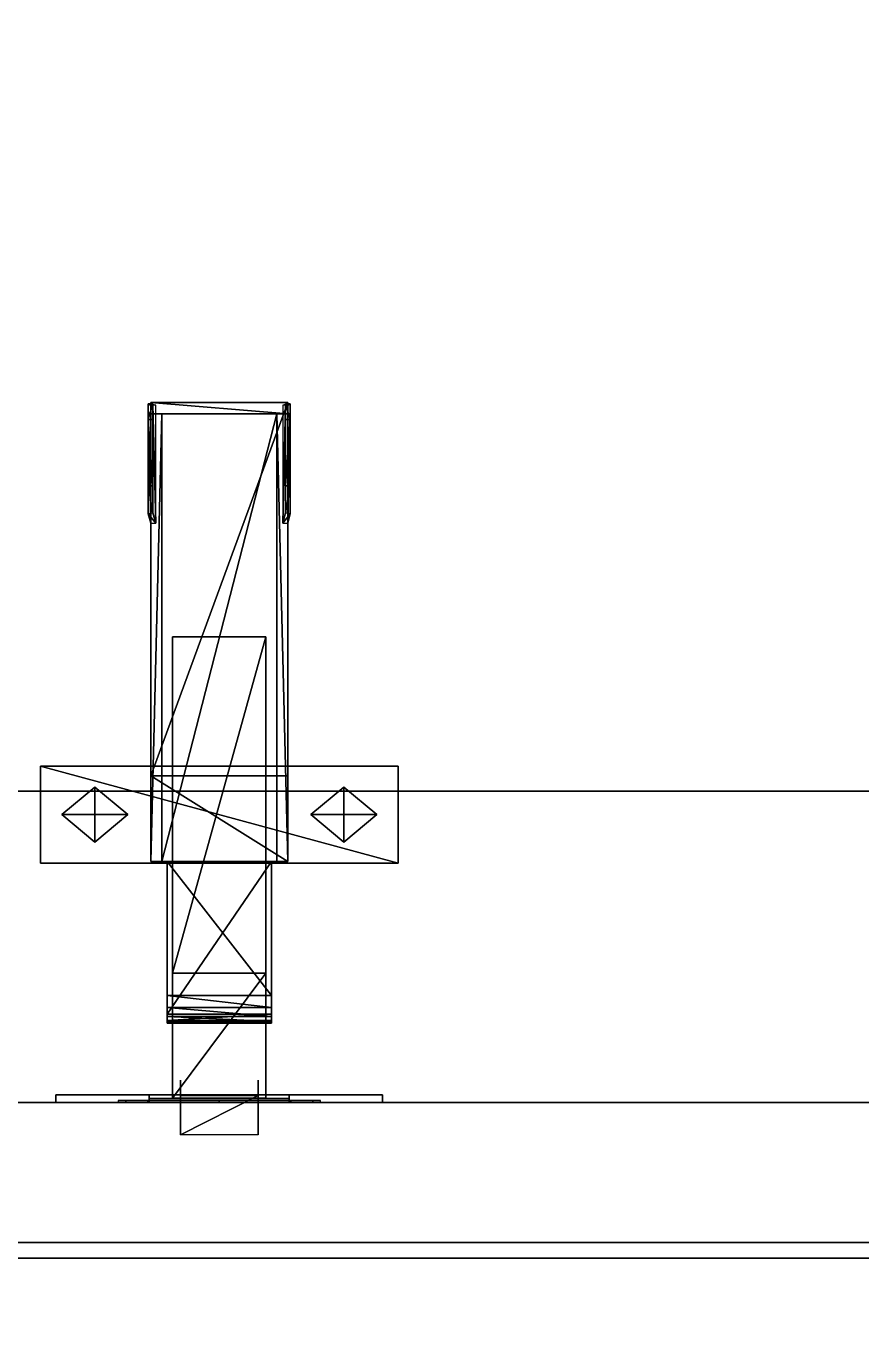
# Model space of a CAD drawing. Extents: x 0 to 3903, y -1756 to 0.
# Drawn here: x 1002.1 to 1109.5, y -546.6 to -379.7 of the extents above; entities that cross this region are included whole.
import ezdxf

# ---------------------------------------------------------------- set-up
doc = ezdxf.new("R2010")
doc.units = 0
for name, color, linetype in [('LAYER0', 7, 'CONTINUOUS'), ('LAYER1', 7, 'CONTINUOUS'), ('LAYER148', 35, 'CONTINUOUS'), ('LAYER151', 8, 'CONTINUOUS'), ('LAYER153', 8, 'CONTINUOUS'), ('LAYER173', 7, 'CONTINUOUS'), ('LAYER174', 7, 'CONTINUOUS'), ('LAYER180', 253, 'CONTINUOUS'), ('LAYER181', 253, 'CONTINUOUS'), ('LAYER182', 28, 'CONTINUOUS'), ('LAYER183', 47, 'CONTINUOUS'), ('LAYER335', 7, 'CONTINUOUS'), ('LAYER336', 7, 'CONTINUOUS'), ('LAYER352', 8, 'CONTINUOUS'), ('LAYER371', 7, 'CONTINUOUS'), ('LAYER386', 7, 'CONTINUOUS'), ('LAYER411', 7, 'CONTINUOUS')]:
    doc.layers.add(name, color=color, linetype=linetype)

msp = doc.modelspace()

# ---------------------------------------------------------------- linework, layer by layer
at = {"layer": 'LAYER0', "invisible_edges": 1}
for points in [[(3902.994, -18.002), (0.0042, -1756.002), (0.0042, -18.002), (3902.994, -18.002)], [(0.0042, -1756.002), (3902.994, -18.002), (3902.994, -1756.002), (0.0042, -1756.002)], [(3902.994, -1756.002, 5), (0.0042, -18.002, 5), (0.0042, -1756.002, 5), (3902.994, -1756.002, 5)], [(0.0042, -18.002, 5), (3902.994, -1756.002, 5), (3902.994, -18.002, 5), (0.0042, -18.002, 5)]]:
    msp.add_3dface(points, dxfattribs=at)
at = {"layer": 'LAYER148'}
for points, invisible_edges in [([(870.0003, -232.001, 885), (2405, -168.001, 885), (2405, -738.001, 885), (870.0003, -232.001, 885)], 5), ([(2405, -168.001, 930), (870.0003, -232.001, 930), (2405, -738.001, 930), (2405, -168.001, 930)], 3), ([(870.0003, -232.001, 885), (2405, -738.001, 885), (870.0003, -692.001, 885), (870.0003, -232.001, 885)], 3), ([(2405, -738.001, 930), (870.0003, -232.001, 930), (870.0003, -692.001, 930), (2405, -738.001, 930)], 5)]:
    msp.add_3dface(points, dxfattribs=dict(at, invisible_edges=invisible_edges))
at = {"layer": 'LAYER151', "invisible_edges": 1}
for points in [[(3535, -168, 1605), (907.0002, -538, 1605), (907.0002, -168, 1605), (3535, -168, 1605)], [(907.0002, -538, 1605), (3535, -168, 1605), (3535, -538, 1605), (907.0002, -538, 1605)], [(3535, -538, 1623), (907.0002, -168, 1623), (907.0002, -538, 1623), (3535, -538, 1623)], [(907.0002, -168, 1623), (3535, -538, 1623), (3535, -168, 1623), (907.0002, -168, 1623)], [(3535, -538, 1623), (907.0002, -538, 1605), (3535, -538, 1605), (3535, -538, 1623)], [(907.0002, -538, 1605), (3535, -538, 1623), (907.0002, -538, 1623), (907.0002, -538, 1605)]]:
    msp.add_3dface(points, dxfattribs=at)
at = {"layer": 'LAYER153', "invisible_edges": 1}
for points in [[(3517, -478, 2487), (925.0002, -538, 2487), (925.0002, -478, 2487), (3517, -478, 2487)], [(925.0002, -538, 2487), (3517, -478, 2487), (3517, -538, 2487), (925.0002, -538, 2487)], [(925.0002, -478, 2505), (3517, -478, 2487), (925.0002, -478, 2487), (925.0002, -478, 2505)], [(3517, -478, 2487), (925.0002, -478, 2505), (3517, -478, 2505), (3517, -478, 2487)], [(3517, -538, 2505), (925.0002, -478, 2505), (925.0002, -538, 2505), (3517, -538, 2505)], [(925.0002, -478, 2505), (3517, -538, 2505), (3517, -478, 2505), (925.0002, -478, 2505)], [(3517, -538, 2505), (925.0002, -538, 2487), (3517, -538, 2487), (3517, -538, 2505)], [(925.0002, -538, 2487), (3517, -538, 2505), (925.0002, -538, 2505), (925.0002, -538, 2487)]]:
    msp.add_3dface(points, dxfattribs=at)
at = {"layer": 'LAYER173', "invisible_edges": 1}
for points in [[(1647, -168, 1624), (943.0002, -518, 1624), (943.0002, -168, 1624), (1647, -168, 1624)], [(943.0002, -518, 1624), (1647, -168, 1624), (1647, -518, 1624), (943.0002, -518, 1624)], [(1647, -518, 1642), (943.0002, -168, 1642), (943.0002, -518, 1642), (1647, -518, 1642)], [(943.0002, -168, 1642), (1647, -518, 1642), (1647, -168, 1642), (943.0002, -168, 1642)], [(1647, -518, 1642), (943.0002, -518, 1624), (1647, -518, 1624), (1647, -518, 1642)], [(943.0002, -518, 1624), (1647, -518, 1642), (943.0002, -518, 1642), (943.0002, -518, 1624)]]:
    msp.add_3dface(points, dxfattribs=at)
at = {"layer": 'LAYER174', "invisible_edges": 1}
for points in [[(943.0002, -168, 1972), (1647, -518, 1972), (1647, -168, 1972), (943.0002, -168, 1972)], [(1647, -518, 1972), (943.0002, -168, 1972), (943.0002, -518, 1972), (1647, -518, 1972)], [(943.0002, -518, 1954), (1647, -168, 1954), (1647, -518, 1954), (943.0002, -518, 1954)], [(1647, -168, 1954), (943.0002, -518, 1954), (943.0002, -168, 1954), (1647, -168, 1954)], [(943.0002, -518, 1954), (1647, -518, 1972), (943.0002, -518, 1972), (943.0002, -518, 1954)], [(1647, -518, 1972), (943.0002, -518, 1954), (1647, -518, 1954), (1647, -518, 1972)]]:
    msp.add_3dface(points, dxfattribs=at)
at = {"layer": 'LAYER180'}
for points in [[(1017.875, -428.2314, 1951.05), (1017.875, -428.2976, 1950.032), (1017.875, -430.2314, 1953.05), (1017.875, -428.2314, 1951.05)], [(1018.475, -428.2314, 1951.05), (1018.475, -428.2913, 1950.124), (1017.875, -428.2314, 1951.05), (1018.475, -428.2314, 1951.05)], [(1017.875, -428.2314, 1951.05), (1018.475, -428.2913, 1950.124), (1017.875, -428.2976, 1950.032), (1017.875, -428.2314, 1951.05)], [(1018.475, -430.2314, 1953.05), (1018.475, -428.2314, 1951.05), (1017.875, -430.2314, 1953.05), (1018.475, -430.2314, 1953.05)], [(1017.875, -430.2314, 1953.05), (1018.475, -428.2314, 1951.05), (1017.875, -428.2314, 1951.05), (1017.875, -430.2314, 1953.05)], [(1018.829, -428.3699, 1949), (1017.875, -428.2976, 1950.032), (1018.475, -428.2913, 1950.124), (1018.829, -428.3699, 1949)], [(1018.2, -428.3699, 1949), (1018.2, -443.5649, 1949), (1017.875, -428.2976, 1950.032), (1018.2, -428.3699, 1949)], [(1017.875, -428.2976, 1950.032), (1018.2, -443.5649, 1949), (1017.875, -442.3354, 1950.032), (1017.875, -428.2976, 1950.032)], [(1017.875, -442.3354, 1950.032), (1017.875, -430.2314, 1953.05), (1017.875, -428.2976, 1950.032), (1017.875, -442.3354, 1950.032)], [(1018.829, -428.3699, 1949), (1018.2, -428.3699, 1949), (1017.875, -428.2976, 1950.032), (1018.829, -428.3699, 1949)], [(1018.2, -428.0422, 1949), (1018.2, -429.5056, 1928.074), (1018.2, -487.011, 1928.074), (1018.2, -428.0422, 1949)], [(1018.2, -428.0422, 1949), (1018.2, -487.011, 1928.074), (1018.2, -476.0403, 1949), (1018.2, -428.0422, 1949)], [(1035.8, -428.0422, 1949), (1018.2, -428.0422, 1949), (1018.2, -476.0403, 1949), (1035.8, -428.0422, 1949)], [(1035.8, -428.0422, 1949), (1018.2, -476.0403, 1949), (1035.8, -476.0403, 1949), (1035.8, -428.0422, 1949)], [(1035.8, -428.0422, 1949), (1035.8, -429.5056, 1928.074), (1018.2, -428.0422, 1949), (1035.8, -428.0422, 1949)], [(1018.2, -428.0422, 1949), (1035.8, -429.5056, 1928.074), (1018.2, -429.5056, 1928.074), (1018.2, -428.0422, 1949)], [(1018.475, -428.2314, 1951.05), (1018.475, -430.2314, 1953.05), (1018.475, -428.2913, 1950.124), (1018.475, -428.2314, 1951.05)], [(1018.475, -442.2256, 1950.124), (1018.829, -443.5649, 1949), (1018.475, -428.2913, 1950.124), (1018.475, -442.2256, 1950.124)], [(1018.475, -428.2913, 1950.124), (1018.829, -443.5649, 1949), (1018.829, -428.3699, 1949), (1018.475, -428.2913, 1950.124)], [(1018.475, -430.2314, 1953.05), (1018.475, -442.2256, 1950.124), (1018.475, -428.2913, 1950.124), (1018.475, -430.2314, 1953.05)], [(1036.125, -428.2976, 1950.032), (1035.171, -428.3699, 1949), (1035.525, -428.2913, 1950.124), (1036.125, -428.2976, 1950.032)], [(1035.171, -443.5649, 1949), (1035.525, -442.2256, 1950.124), (1035.525, -428.2913, 1950.124), (1035.171, -443.5649, 1949)], [(1035.171, -443.5649, 1949), (1035.525, -428.2913, 1950.124), (1035.171, -428.3699, 1949), (1035.171, -443.5649, 1949)], [(1035.8, -428.3699, 1949), (1035.171, -428.3699, 1949), (1036.125, -428.2976, 1950.032), (1035.8, -428.3699, 1949)], [(1035.525, -430.2314, 1953.05), (1035.525, -428.2314, 1951.05), (1035.525, -428.2913, 1950.124), (1035.525, -430.2314, 1953.05)], [(1035.525, -428.2913, 1950.124), (1035.525, -428.2314, 1951.05), (1036.125, -428.2314, 1951.05), (1035.525, -428.2913, 1950.124)], [(1035.525, -428.2913, 1950.124), (1036.125, -428.2314, 1951.05), (1036.125, -428.2976, 1950.032), (1035.525, -428.2913, 1950.124)], [(1035.525, -428.2314, 1951.05), (1035.525, -430.2314, 1953.05), (1036.125, -430.2314, 1953.05), (1035.525, -428.2314, 1951.05)], [(1035.525, -428.2314, 1951.05), (1036.125, -430.2314, 1953.05), (1036.125, -428.2314, 1951.05), (1035.525, -428.2314, 1951.05)], [(1035.525, -442.2256, 1950.124), (1035.525, -430.2314, 1953.05), (1035.525, -428.2913, 1950.124), (1035.525, -442.2256, 1950.124)], [(1035.8, -429.5056, 1928.074), (1035.8, -428.0422, 1949), (1035.8, -476.0403, 1949), (1035.8, -429.5056, 1928.074)], [(1035.8, -443.5649, 1949), (1035.8, -428.3699, 1949), (1036.125, -428.2976, 1950.032), (1035.8, -443.5649, 1949)], [(1035.8, -443.5649, 1949), (1036.125, -428.2976, 1950.032), (1036.125, -442.3354, 1950.032), (1035.8, -443.5649, 1949)], [(1036.125, -428.2976, 1950.032), (1036.125, -428.2314, 1951.05), (1036.125, -430.2314, 1953.05), (1036.125, -428.2976, 1950.032)], [(1036.125, -430.2314, 1953.05), (1036.125, -442.3354, 1950.032), (1036.125, -428.2976, 1950.032), (1036.125, -430.2314, 1953.05)], [(1017.875, -442.3354, 1950.032), (1017.875, -438.7385, 1953.05), (1017.875, -430.2314, 1953.05), (1017.875, -442.3354, 1950.032)], [(1018.475, -438.7385, 1953.05), (1018.475, -430.2314, 1953.05), (1017.875, -430.2314, 1953.05), (1018.475, -438.7385, 1953.05)], [(1018.475, -438.7385, 1953.05), (1017.875, -430.2314, 1953.05), (1017.875, -438.7385, 1953.05), (1018.475, -438.7385, 1953.05)], [(1018.2, -429.5056, 1928.074), (1019.6, -429.5056, 1928.074), (1018.2, -487.011, 1928.074), (1018.2, -429.5056, 1928.074)], [(1018.2, -487.011, 1928.074), (1019.6, -429.5056, 1928.074), (1019.6, -487.011, 1928.074), (1018.2, -487.011, 1928.074)], [(1018.475, -438.7385, 1953.05), (1018.475, -442.2256, 1950.124), (1018.475, -430.2314, 1953.05), (1018.475, -438.7385, 1953.05)], [(1019.6, -487.011, 1924.1), (1019.6, -487.011, 1928.074), (1019.6, -429.5056, 1928.074), (1019.6, -487.011, 1924.1)], [(1019.6, -487.011, 1924.1), (1019.6, -429.5056, 1928.074), (1034.4, -429.5056, 1928.074), (1019.6, -487.011, 1924.1)], [(1019.6, -487.011, 1924.1), (1034.4, -429.5056, 1928.074), (1034.4, -487.011, 1924.1), (1019.6, -487.011, 1924.1)], [(1034.4, -487.011, 1928.074), (1034.4, -487.011, 1924.1), (1034.4, -429.5056, 1928.074), (1034.4, -487.011, 1928.074)], [(1035.8, -487.011, 1928.074), (1034.4, -487.011, 1928.074), (1034.4, -429.5056, 1928.074), (1035.8, -487.011, 1928.074)], [(1035.8, -487.011, 1928.074), (1034.4, -429.5056, 1928.074), (1035.8, -429.5056, 1928.074), (1035.8, -487.011, 1928.074)], [(1035.525, -430.2314, 1953.05), (1035.525, -438.7385, 1953.05), (1036.125, -430.2314, 1953.05), (1035.525, -430.2314, 1953.05)], [(1036.125, -430.2314, 1953.05), (1035.525, -438.7385, 1953.05), (1036.125, -438.7385, 1953.05), (1036.125, -430.2314, 1953.05)], [(1035.525, -442.2256, 1950.124), (1035.525, -438.7385, 1953.05), (1035.525, -430.2314, 1953.05), (1035.525, -442.2256, 1950.124)], [(1035.8, -429.5056, 1928.074), (1035.8, -476.0403, 1949), (1035.8, -487.011, 1928.074), (1035.8, -429.5056, 1928.074)], [(1036.125, -438.7385, 1953.05), (1036.125, -442.3354, 1950.032), (1036.125, -430.2314, 1953.05), (1036.125, -438.7385, 1953.05)], [(1018.475, -442.2256, 1950.124), (1018.475, -438.7385, 1953.05), (1017.875, -438.7385, 1953.05), (1018.475, -442.2256, 1950.124)], [(1018.475, -442.2256, 1950.124), (1017.875, -438.7385, 1953.05), (1017.875, -442.3354, 1950.032), (1018.475, -442.2256, 1950.124)], [(1035.525, -438.7385, 1953.05), (1035.525, -442.2256, 1950.124), (1036.125, -438.7385, 1953.05), (1035.525, -438.7385, 1953.05)], [(1036.125, -438.7385, 1953.05), (1035.525, -442.2256, 1950.124), (1036.125, -442.3354, 1950.032), (1036.125, -438.7385, 1953.05)], [(1018.829, -443.5649, 1949), (1018.475, -442.2256, 1950.124), (1017.875, -442.3354, 1950.032), (1018.829, -443.5649, 1949)], [(1018.829, -443.5649, 1949), (1017.875, -442.3354, 1950.032), (1018.2, -443.5649, 1949), (1018.829, -443.5649, 1949)], [(1035.525, -442.2256, 1950.124), (1035.171, -443.5649, 1949), (1036.125, -442.3354, 1950.032), (1035.525, -442.2256, 1950.124)], [(1036.125, -442.3354, 1950.032), (1035.171, -443.5649, 1949), (1035.8, -443.5649, 1949), (1036.125, -442.3354, 1950.032)], [(1018.2, -487.011, 1928.074), (1018.2, -487.011, 1939.858), (1018.2, -476.0403, 1949), (1018.2, -487.011, 1928.074)], [(1035.8, -487.011, 1939.858), (1035.8, -476.0403, 1949), (1018.2, -476.0403, 1949), (1035.8, -487.011, 1939.858)], [(1035.8, -487.011, 1939.858), (1018.2, -476.0403, 1949), (1018.2, -487.011, 1939.858), (1035.8, -487.011, 1939.858)], [(1035.8, -487.011, 1928.074), (1035.8, -476.0403, 1949), (1035.8, -487.011, 1939.858), (1035.8, -487.011, 1928.074)], [(1018.2, -487.011, 1928.074), (1035.8, -487.011, 1928.074), (1018.2, -487.011, 1939.858), (1018.2, -487.011, 1928.074)], [(1018.2, -487.011, 1939.858), (1035.8, -487.011, 1928.074), (1035.8, -487.011, 1939.858), (1018.2, -487.011, 1939.858)], [(1019.6, -487.011, 1924.1), (1034.4, -487.011, 1924.1), (1019.6, -487.011, 1928.074), (1019.6, -487.011, 1924.1)], [(1019.6, -487.011, 1928.074), (1034.4, -487.011, 1924.1), (1034.4, -487.011, 1928.074), (1019.6, -487.011, 1928.074)], [(1020.3, -487.011, 1925.666), (1020.3, -504.2454, 1925.275), (1020.3, -506.666, 1938.375), (1020.3, -487.011, 1925.666)], [(1020.3, -487.011, 1925.666), (1020.3, -506.666, 1938.375), (1020.3, -487.011, 1938.375), (1020.3, -487.011, 1925.666)], [(1033.7, -504.2454, 1925.275), (1020.3, -504.2454, 1925.275), (1020.3, -487.011, 1925.666), (1033.7, -504.2454, 1925.275)], [(1033.7, -504.2454, 1925.275), (1020.3, -487.011, 1925.666), (1033.7, -487.011, 1925.666), (1033.7, -504.2454, 1925.275)], [(1033.7, -506.666, 1938.375), (1033.7, -487.011, 1938.375), (1020.3, -506.666, 1938.375), (1033.7, -506.666, 1938.375)], [(1020.3, -506.666, 1938.375), (1033.7, -487.011, 1938.375), (1020.3, -487.011, 1938.375), (1020.3, -506.666, 1938.375)], [(1033.7, -504.2454, 1925.275), (1033.7, -487.011, 1925.666), (1033.7, -506.666, 1938.375), (1033.7, -504.2454, 1925.275)], [(1033.7, -506.666, 1938.375), (1033.7, -487.011, 1925.666), (1033.7, -487.011, 1938.375), (1033.7, -506.666, 1938.375)], [(1033.7, -505.7974, 1927.07), (1020.3, -505.7974, 1927.07), (1020.3, -504.2454, 1925.275), (1033.7, -505.7974, 1927.07)], [(1033.7, -505.7974, 1927.07), (1020.3, -504.2454, 1925.275), (1033.7, -504.2454, 1925.275), (1033.7, -505.7974, 1927.07)], [(1020.3, -505.7974, 1927.07), (1020.3, -504.6487, 1927.458), (1020.3, -504.2454, 1925.275), (1020.3, -505.7974, 1927.07)], [(1020.3, -506.937, 1929.152), (1020.3, -505.0522, 1929.642), (1020.3, -504.6487, 1927.458), (1020.3, -506.937, 1929.152)], [(1020.3, -506.937, 1929.152), (1020.3, -504.6487, 1927.458), (1020.3, -505.7974, 1927.07), (1020.3, -506.937, 1929.152)], [(1020.3, -507.6125, 1931.426), (1020.3, -505.4556, 1931.825), (1020.3, -505.0522, 1929.642), (1020.3, -507.6125, 1931.426)], [(1020.3, -507.6125, 1931.426), (1020.3, -505.0522, 1929.642), (1020.3, -506.937, 1929.152), (1020.3, -507.6125, 1931.426)], [(1020.3, -507.7944, 1933.792), (1020.3, -505.8591, 1934.008), (1020.3, -505.4556, 1931.825), (1020.3, -507.7944, 1933.792)], [(1020.3, -507.7944, 1933.792), (1020.3, -505.4556, 1931.825), (1020.3, -507.6125, 1931.426), (1020.3, -507.7944, 1933.792)], [(1033.7, -506.937, 1929.152), (1020.3, -506.937, 1929.152), (1020.3, -505.7974, 1927.07), (1033.7, -506.937, 1929.152)], [(1033.7, -506.937, 1929.152), (1020.3, -505.7974, 1927.07), (1033.7, -505.7974, 1927.07), (1033.7, -506.937, 1929.152)], [(1033.7, -504.6487, 1927.458), (1033.7, -505.7974, 1927.07), (1033.7, -504.2454, 1925.275), (1033.7, -504.6487, 1927.458)], [(1033.7, -505.0522, 1929.642), (1033.7, -506.937, 1929.152), (1033.7, -504.6487, 1927.458), (1033.7, -505.0522, 1929.642)], [(1033.7, -504.6487, 1927.458), (1033.7, -506.937, 1929.152), (1033.7, -505.7974, 1927.07), (1033.7, -504.6487, 1927.458)], [(1033.7, -505.4556, 1931.825), (1033.7, -507.6125, 1931.426), (1033.7, -505.0522, 1929.642), (1033.7, -505.4556, 1931.825)], [(1033.7, -505.0522, 1929.642), (1033.7, -507.6125, 1931.426), (1033.7, -506.937, 1929.152), (1033.7, -505.0522, 1929.642)], [(1033.7, -505.8591, 1934.008), (1033.7, -507.7944, 1933.792), (1033.7, -505.4556, 1931.825), (1033.7, -505.8591, 1934.008)], [(1033.7, -505.4556, 1931.825), (1033.7, -507.7944, 1933.792), (1033.7, -507.6125, 1931.426), (1033.7, -505.4556, 1931.825)], [(1020.3, -507.4741, 1936.144), (1020.3, -506.2625, 1936.192), (1020.3, -505.8591, 1934.008), (1020.3, -507.4741, 1936.144)], [(1020.3, -507.4741, 1936.144), (1020.3, -505.8591, 1934.008), (1020.3, -507.7944, 1933.792), (1020.3, -507.4741, 1936.144)], [(1020.3, -506.666, 1938.375), (1020.3, -506.2625, 1936.192), (1020.3, -507.4741, 1936.144), (1020.3, -506.666, 1938.375)], [(1033.7, -506.666, 1938.375), (1020.3, -506.666, 1938.375), (1020.3, -507.4741, 1936.144), (1033.7, -506.666, 1938.375)], [(1033.7, -506.666, 1938.375), (1020.3, -507.4741, 1936.144), (1033.7, -507.4741, 1936.144), (1033.7, -506.666, 1938.375)], [(1033.7, -507.6125, 1931.426), (1020.3, -507.6125, 1931.426), (1020.3, -506.937, 1929.152), (1033.7, -507.6125, 1931.426)], [(1033.7, -507.6125, 1931.426), (1020.3, -506.937, 1929.152), (1033.7, -506.937, 1929.152), (1033.7, -507.6125, 1931.426)], [(1033.7, -507.4741, 1936.144), (1020.3, -507.4741, 1936.144), (1020.3, -507.7944, 1933.792), (1033.7, -507.4741, 1936.144)], [(1033.7, -507.4741, 1936.144), (1020.3, -507.7944, 1933.792), (1033.7, -507.7944, 1933.792), (1033.7, -507.4741, 1936.144)], [(1033.7, -506.2625, 1936.192), (1033.7, -507.4741, 1936.144), (1033.7, -505.8591, 1934.008), (1033.7, -506.2625, 1936.192)], [(1033.7, -505.8591, 1934.008), (1033.7, -507.4741, 1936.144), (1033.7, -507.7944, 1933.792), (1033.7, -505.8591, 1934.008)], [(1033.7, -506.2625, 1936.192), (1033.7, -506.666, 1938.375), (1033.7, -507.4741, 1936.144), (1033.7, -506.2625, 1936.192)], [(1033.7, -507.7944, 1933.792), (1020.3, -507.7944, 1933.792), (1020.3, -507.6125, 1931.426), (1033.7, -507.7944, 1933.792)], [(1033.7, -507.7944, 1933.792), (1020.3, -507.6125, 1931.426), (1033.7, -507.6125, 1931.426), (1033.7, -507.7944, 1933.792)]]:
    msp.add_3dface(points, dxfattribs=at)
at = {"layer": 'LAYER181'}
for points in [[(1033, -458.1428, 1954), (1033, -458.1428, 1942.22), (1021, -458.1428, 1954), (1033, -458.1428, 1954)], [(1021, -458.1428, 1954), (1033, -458.1428, 1942.22), (1021, -458.1428, 1942.22), (1021, -458.1428, 1954)], [(1021, -458.1428, 1954), (1021, -458.1428, 1942.22), (1021, -501.3635, 1954), (1021, -458.1428, 1954)], [(1021, -501.3635, 1954), (1021, -458.1428, 1942.22), (1021, -501.3635, 1942.22), (1021, -501.3635, 1954)], [(1033, -501.3635, 1942.22), (1021, -501.3635, 1942.22), (1033, -458.1428, 1942.22), (1033, -501.3635, 1942.22)], [(1033, -458.1428, 1942.22), (1021, -501.3635, 1942.22), (1021, -458.1428, 1942.22), (1033, -458.1428, 1942.22)], [(1033, -501.3635, 1954), (1033, -501.3635, 1942.22), (1033, -458.1428, 1954), (1033, -501.3635, 1954)], [(1033, -458.1428, 1954), (1033, -501.3635, 1942.22), (1033, -458.1428, 1942.22), (1033, -458.1428, 1954)], [(1004, -487.2339, 1952.429), (1004, -487.2339, 1954), (1004, -474.7661, 1954), (1004, -487.2339, 1952.429)], [(1004, -487.2339, 1952.429), (1004, -474.7661, 1954), (1004, -474.7661, 1952.429), (1004, -487.2339, 1952.429)], [(1004, -474.7661, 1952.429), (1004, -474.7661, 1954), (1050, -474.7661, 1954), (1004, -474.7661, 1952.429)], [(1004, -474.7661, 1952.429), (1050, -474.7661, 1954), (1050, -474.7661, 1952.429), (1004, -474.7661, 1952.429)], [(1050, -487.2339, 1952.429), (1004, -487.2339, 1952.429), (1004, -474.7661, 1952.429), (1050, -487.2339, 1952.429)], [(1050, -487.2339, 1952.429), (1004, -474.7661, 1952.429), (1050, -474.7661, 1952.429), (1050, -487.2339, 1952.429)], [(1050, -474.7661, 1952.429), (1050, -474.7661, 1954), (1050, -487.2339, 1954), (1050, -474.7661, 1952.429)], [(1050, -474.7661, 1952.429), (1050, -487.2339, 1954), (1050, -487.2339, 1952.429), (1050, -474.7661, 1952.429)], [(1011, -477.4736, 1951.644), (1006.758, -481, 1951.644), (1011, -477.4736, 1952.429), (1011, -477.4736, 1951.644)], [(1011, -477.4736, 1952.429), (1006.758, -481, 1951.644), (1006.758, -481, 1952.429), (1011, -477.4736, 1952.429)], [(1006.758, -481, 1952.429), (1011, -477.4736, 1952.429), (1015.243, -481, 1952.429), (1006.758, -481, 1952.429)], [(1006.758, -481, 1951.644), (1011, -477.4736, 1951.644), (1011, -484.5264, 1951.644), (1006.758, -481, 1951.644)], [(1015.243, -481, 1951.644), (1011, -477.4736, 1951.644), (1015.243, -481, 1952.429), (1015.243, -481, 1951.644)], [(1015.243, -481, 1952.429), (1011, -477.4736, 1951.644), (1011, -477.4736, 1952.429), (1015.243, -481, 1952.429)], [(1011, -484.5264, 1951.644), (1011, -477.4736, 1951.644), (1015.243, -481, 1951.644), (1011, -484.5264, 1951.644)], [(1043, -477.4736, 1951.644), (1038.758, -481, 1951.644), (1043, -477.4736, 1952.429), (1043, -477.4736, 1951.644)], [(1043, -477.4736, 1952.429), (1038.758, -481, 1951.644), (1038.758, -481, 1952.429), (1043, -477.4736, 1952.429)], [(1038.758, -481, 1952.429), (1043, -477.4736, 1952.429), (1047.243, -481, 1952.429), (1038.758, -481, 1952.429)], [(1038.758, -481, 1951.644), (1043, -477.4736, 1951.644), (1043, -484.5264, 1951.644), (1038.758, -481, 1951.644)], [(1047.243, -481, 1951.644), (1043, -477.4736, 1951.644), (1047.243, -481, 1952.429), (1047.243, -481, 1951.644)], [(1047.243, -481, 1952.429), (1043, -477.4736, 1951.644), (1043, -477.4736, 1952.429), (1047.243, -481, 1952.429)], [(1043, -484.5264, 1951.644), (1043, -477.4736, 1951.644), (1047.243, -481, 1951.644), (1043, -484.5264, 1951.644)], [(1006.758, -481, 1952.429), (1015.243, -481, 1952.429), (1011, -484.5264, 1952.429), (1006.758, -481, 1952.429)], [(1006.758, -481, 1952.429), (1006.758, -481, 1951.644), (1011, -484.5264, 1952.429), (1006.758, -481, 1952.429)], [(1011, -484.5264, 1952.429), (1006.758, -481, 1951.644), (1011, -484.5264, 1951.644), (1011, -484.5264, 1952.429)], [(1011, -484.5264, 1951.644), (1015.243, -481, 1951.644), (1011, -484.5264, 1952.429), (1011, -484.5264, 1951.644)], [(1011, -484.5264, 1952.429), (1015.243, -481, 1951.644), (1015.243, -481, 1952.429), (1011, -484.5264, 1952.429)], [(1038.758, -481, 1952.429), (1047.243, -481, 1952.429), (1043, -484.5264, 1952.429), (1038.758, -481, 1952.429)], [(1038.758, -481, 1952.429), (1038.758, -481, 1951.644), (1043, -484.5264, 1952.429), (1038.758, -481, 1952.429)], [(1043, -484.5264, 1952.429), (1038.758, -481, 1951.644), (1043, -484.5264, 1951.644), (1043, -484.5264, 1952.429)], [(1043, -484.5264, 1951.644), (1047.243, -481, 1951.644), (1043, -484.5264, 1952.429), (1043, -484.5264, 1951.644)], [(1043, -484.5264, 1952.429), (1047.243, -481, 1951.644), (1047.243, -481, 1952.429), (1043, -484.5264, 1952.429)], [(1050, -487.2339, 1954), (1004, -487.2339, 1954), (1004, -487.2339, 1952.429), (1050, -487.2339, 1954)], [(1050, -487.2339, 1954), (1004, -487.2339, 1952.429), (1050, -487.2339, 1952.429), (1050, -487.2339, 1954)], [(1021, -501.3635, 1947.717), (1021, -501.3635, 1942.22), (1021, -517.4595, 1945.361), (1021, -501.3635, 1947.717)], [(1021, -517.4595, 1945.361), (1021, -501.3635, 1942.22), (1021, -517.4595, 1939.864), (1021, -517.4595, 1945.361)], [(1033, -517.4595, 1939.864), (1021, -517.4595, 1939.864), (1033, -501.3635, 1942.22), (1033, -517.4595, 1939.864)], [(1033, -501.3635, 1942.22), (1021, -517.4595, 1939.864), (1021, -501.3635, 1942.22), (1033, -501.3635, 1942.22)], [(1033, -517.4595, 1945.361), (1033, -517.4595, 1939.864), (1033, -501.3635, 1947.717), (1033, -517.4595, 1945.361)], [(1033, -501.3635, 1947.717), (1033, -517.4595, 1939.864), (1033, -501.3635, 1942.22), (1033, -501.3635, 1947.717)], [(1022, -515.1406, 1941.612), (1022, -517.1189, 1940.435), (1022, -521.6628, 1954.854), (1022, -515.1406, 1941.612)], [(1032, -521.6628, 1954.854), (1032, -522.1428, 1954.466), (1032, -515.1406, 1941.612), (1032, -521.6628, 1954.854)], [(1032, -515.1406, 1941.612), (1032, -522.1428, 1954.466), (1032, -517.1189, 1940.435), (1032, -515.1406, 1941.612)], [(1022, -521.6628, 1954.854), (1022, -517.1189, 1940.435), (1022, -522.1428, 1954.466), (1022, -521.6628, 1954.854)], [(1032, -522.1428, 1954.466), (1022, -522.1428, 1954.466), (1032, -517.1189, 1940.435), (1032, -522.1428, 1954.466)], [(1032, -517.1189, 1940.435), (1022, -522.1428, 1954.466), (1022, -517.1189, 1940.435), (1032, -517.1189, 1940.435)]]:
    msp.add_3dface(points, dxfattribs=at)
at = {"layer": 'LAYER182'}
for points in [[(1006, -517, 1931.5), (1006, -518, 1931.5), (1006, -517, 1931.5)], [(1006, -517, 1931.5), (1006, -517, 1949.5), (1006, -517, 1949.5), (1006, -517, 1931.5)], [(1048, -518, 1931.5), (1006, -518, 1931.5), (1006, -517, 1931.5), (1048, -517, 1931.5)], [(1018, -517, 1949.5), (1018, -518, 1949.5), (1006, -518, 1949.5), (1006, -517, 1949.5)], [(1006, -517, 1949.5), (1006, -518, 1949.5), (1006, -518, 1931.5), (1006, -517, 1931.5)], [(1036, -517, 1936.5), (1036, -518, 1936.5), (1018, -518, 1936.5), (1018, -517, 1936.5)], [(1018, -517, 1936.5), (1018, -518, 1936.5), (1018, -518, 1949.5), (1018, -517, 1949.5)], [(1036, -517, 1936.5), (1036, -518, 1936.5), (1036, -518, 1949.5), (1036, -517, 1949.5)], [(1036, -517, 1949.5), (1036, -518, 1949.5), (1048, -518, 1949.5), (1048, -517, 1949.5)], [(1048, -517, 1931.5), (1048, -517, 1949.5), (1048, -517, 1949.5), (1048, -517, 1931.5)], [(1048, -517, 1949.5), (1048, -518, 1949.5), (1048, -518, 1931.5), (1048, -517, 1931.5)], [(1018, -518, 1949.5), (1006, -518, 1949.5), (1018, -518, 1949.5)], [(1048, -518, 1931.5), (1048, -518, 1949.5), (1006, -518, 1949.5), (1006, -518, 1931.5)], [(1036, -518, 1936.5), (1018, -518, 1936.5), (1036, -518, 1936.5)], [(1036, -518, 1949.5), (1048, -518, 1949.5), (1036, -518, 1949.5)]]:
    msp.add_3dface(points, dxfattribs=at)
for points, invisible_edges in [([(1006, -517, 1931.5), (1048, -517, 1931.5), (1036, -517, 1936.5), (1018, -517, 1936.5)], 10), ([(1006, -517, 1931.5), (1018, -517, 1936.5), (1018, -517, 1949.5), (1006, -517, 1949.5)], 1), ([(1021.684, -517.5, 1953.709), (1032.5, -517.5, 1953.5), (1036, -517.5, 1949.5), (1018, -517.5, 1949.5)], 5), ([(1018, -517.5, 1949.5), (1036, -517.5, 1949.5), (1036, -517.5, 1936.5), (1018, -517.5, 1936.5)], 1), ([(1021.5, -517.5, 1960.5), (1032.5, -517.5, 1960.5), (1032.5, -517.5, 1953.5), (1021.684, -517.5, 1953.709)], 4), ([(1048, -517, 1931.5), (1036, -517, 1936.5), (1036, -517, 1949.5), (1048, -517, 1949.5)], 1), ([(1014.99, -517.75, 1954.475), (1014, -517.75, 1949.5), (1018, -517.75, 1949.5), (1021.5, -517.75, 1953.5)], 8), ([(1017.808, -517.75, 1958.692), (1014.99, -517.75, 1954.475), (1021.5, -517.75, 1953.5), (1021.5, -517.75, 1957)], 10), ([(1022.025, -517.75, 1961.51), (1017.808, -517.75, 1958.692), (1021.5, -517.75, 1957), (1021.5, -517.75, 1960.5)], 10), ([(1027, -517.75, 1962.5), (1022.025, -517.75, 1961.51), (1021.5, -517.75, 1960.5), (1027, -517.75, 1960.5)], 10), ([(1031.975, -517.75, 1961.51), (1027, -517.75, 1962.5), (1027, -517.75, 1960.5), (1032.5, -517.75, 1960.5)], 10), ([(1036.193, -517.75, 1958.692), (1031.975, -517.75, 1961.51), (1032.5, -517.75, 1960.5), (1032.5, -517.75, 1957)], 10), ([(1040, -517.75, 1949.5), (1039.01, -517.75, 1954.475), (1032.5, -517.75, 1953.5), (1036, -517.75, 1949.5)], 2), ([(1039.01, -517.75, 1954.475), (1036.193, -517.75, 1958.692), (1032.5, -517.75, 1957), (1032.5, -517.75, 1953.5)], 10)]:
    msp.add_3dface(points, dxfattribs=dict(at, invisible_edges=invisible_edges))
at = {"layer": 'LAYER183', "invisible_edges": 1}
for points in [[(1663, -518, 1626), (927.0001, -518, 1970), (1663, -518, 1970), (1663, -518, 1626)], [(927.0001, -518, 1970), (1663, -518, 1626), (927.0001, -518, 1626), (927.0001, -518, 1970)], [(1663, -536, 1970), (927.0001, -518, 1970), (927.0001, -536, 1970), (1663, -536, 1970)], [(927.0001, -518, 1970), (1663, -536, 1970), (1663, -518, 1970), (927.0001, -518, 1970)], [(1663, -518, 1626), (927.0001, -536, 1626), (927.0001, -518, 1626), (1663, -518, 1626)], [(927.0001, -536, 1626), (1663, -518, 1626), (1663, -536, 1626), (927.0001, -536, 1626)], [(927.0001, -536, 1626), (1663, -536, 1970), (927.0001, -536, 1970), (927.0001, -536, 1626)], [(1663, -536, 1970), (927.0001, -536, 1626), (1663, -536, 1626), (1663, -536, 1970)]]:
    msp.add_3dface(points, dxfattribs=at)
at = {"layer": 'LAYER335', "invisible_edges": 1}
for points in [[(1647, -168, 1974), (943.0002, -518, 1974), (943.0002, -168, 1974), (1647, -168, 1974)], [(943.0002, -518, 1974), (1647, -168, 1974), (1647, -518, 1974), (943.0002, -518, 1974)], [(1647, -518, 1992), (943.0002, -168, 1992), (943.0002, -518, 1992), (1647, -518, 1992)], [(943.0002, -168, 1992), (1647, -518, 1992), (1647, -168, 1992), (943.0002, -168, 1992)], [(1647, -518, 1992), (943.0002, -518, 1974), (1647, -518, 1974), (1647, -518, 1992)], [(943.0002, -518, 1974), (1647, -518, 1992), (943.0002, -518, 1992), (943.0002, -518, 1974)]]:
    msp.add_3dface(points, dxfattribs=at)
at = {"layer": 'LAYER336', "invisible_edges": 1}
for points in [[(943.0002, -168, 2486), (1647, -518, 2486), (1647, -168, 2486), (943.0002, -168, 2486)], [(1647, -518, 2486), (943.0002, -168, 2486), (943.0002, -518, 2486), (1647, -518, 2486)], [(943.0002, -518, 2468), (1647, -168, 2468), (1647, -518, 2468), (943.0002, -518, 2468)], [(1647, -168, 2468), (943.0002, -518, 2468), (943.0002, -168, 2468), (1647, -168, 2468)], [(943.0002, -518, 2468), (1647, -518, 2486), (943.0002, -518, 2486), (943.0002, -518, 2468)], [(1647, -518, 2486), (943.0002, -518, 2468), (1647, -518, 2468), (1647, -518, 2486)]]:
    msp.add_3dface(points, dxfattribs=at)
at = {"layer": 'LAYER352', "invisible_edges": 1}
for points in [[(1293.5, -518, 1976), (927.0001, -518, 2484), (1293.5, -518, 2484), (1293.5, -518, 1976)], [(927.0001, -518, 2484), (1293.5, -518, 1976), (927.0001, -518, 1976), (927.0001, -518, 2484)], [(1293.5, -518, 1976), (927.0001, -536, 1976), (927.0001, -518, 1976), (1293.5, -518, 1976)], [(927.0001, -536, 1976), (1293.5, -518, 1976), (1293.5, -536, 1976), (927.0001, -536, 1976)], [(1293.5, -536, 2484), (927.0001, -518, 2484), (927.0001, -536, 2484), (1293.5, -536, 2484)], [(927.0001, -518, 2484), (1293.5, -536, 2484), (1293.5, -518, 2484), (927.0001, -518, 2484)], [(927.0001, -536, 1976), (1293.5, -536, 2484), (927.0001, -536, 2484), (927.0001, -536, 1976)], [(1293.5, -536, 2484), (927.0001, -536, 1976), (1293.5, -536, 1976), (1293.5, -536, 2484)]]:
    msp.add_3dface(points, dxfattribs=at)
at = {"layer": 'LAYER371', "invisible_edges": 1}
for points in [[(1647, -168, 206), (943.0002, -718, 206), (943.0002, -168, 206), (1647, -168, 206)], [(943.0002, -718, 206), (1647, -168, 206), (1647, -718, 206), (943.0002, -718, 206)], [(1647, -718, 224), (943.0002, -168, 224), (943.0002, -718, 224), (1647, -718, 224)], [(943.0002, -168, 224), (1647, -718, 224), (1647, -168, 224), (943.0002, -168, 224)]]:
    msp.add_3dface(points, dxfattribs=at)
at = {"layer": 'LAYER386', "invisible_edges": 1}
for points in [[(1620, -232, 244.5), (970.0002, -704, 244.5), (970.0002, -232, 244.5), (1620, -232, 244.5)], [(970.0002, -704, 244.5), (1620, -232, 244.5), (1620, -704, 244.5), (970.0002, -704, 244.5)], [(1620, -704, 250.5), (970.0002, -232, 250.5), (970.0002, -704, 250.5), (1620, -704, 250.5)], [(970.0002, -232, 250.5), (1620, -704, 250.5), (1620, -232, 250.5), (970.0002, -232, 250.5)]]:
    msp.add_3dface(points, dxfattribs=at)
at = {"layer": 'LAYER411', "invisible_edges": 1}
for points in [[(1620, -232, 582.5), (970.0002, -704, 582.5), (970.0002, -232, 582.5), (1620, -232, 582.5)], [(970.0002, -704, 582.5), (1620, -232, 582.5), (1620, -704, 582.5), (970.0002, -704, 582.5)], [(1620, -704, 588.5), (970.0002, -232, 588.5), (970.0002, -704, 588.5), (1620, -704, 588.5)], [(970.0002, -232, 588.5), (1620, -704, 588.5), (1620, -232, 588.5), (970.0002, -232, 588.5)]]:
    msp.add_3dface(points, dxfattribs=at)

# ---------------------------------------------------------------- meshes
at = {"layer": 'LAYER1'}
mesh = msp.add_polymesh((5, 2), dxfattribs=at)
for k, corner in enumerate([(150.0001, -168.0002, 2955), (150.0001, -1606, 2955), (3752.999, -168.0002, 2955), (150.0001, -168.0002, 2955), (3752.999, -1606, 2955), (3752.999, -168.0002, 2955), (150, -1606, 2955), (3752.999, -1606, 2955), (0, -1756, 2955), (3902.999, -1756, 2955)]):
    mesh.set_mesh_vertex(divmod(k, 2), corner)
at = {"layer": 'LAYER182'}
mesh = msp.add_polymesh((2, 9), dxfattribs=at)
for k, corner in enumerate([(1040, -517.75, 1949.5), (1039.01, -517.75, 1954.475), (1036.193, -517.75, 1958.692), (1031.975, -517.75, 1961.51), (1027, -517.75, 1962.5), (1022.025, -517.75, 1961.51), (1017.808, -517.75, 1958.692), (1014.99, -517.75, 1954.475), (1014, -517.75, 1949.5), (1040, -518, 1949.5), (1039.01, -518, 1954.475), (1036.193, -518, 1958.692), (1031.975, -518, 1961.51), (1027, -518, 1962.5), (1022.025, -518, 1961.51), (1017.808, -518, 1958.692), (1014.99, -518, 1954.475), (1014, -518, 1949.5)]):
    mesh.set_mesh_vertex(divmod(k, 9), corner)

doc.saveas('drawing.dxf')
